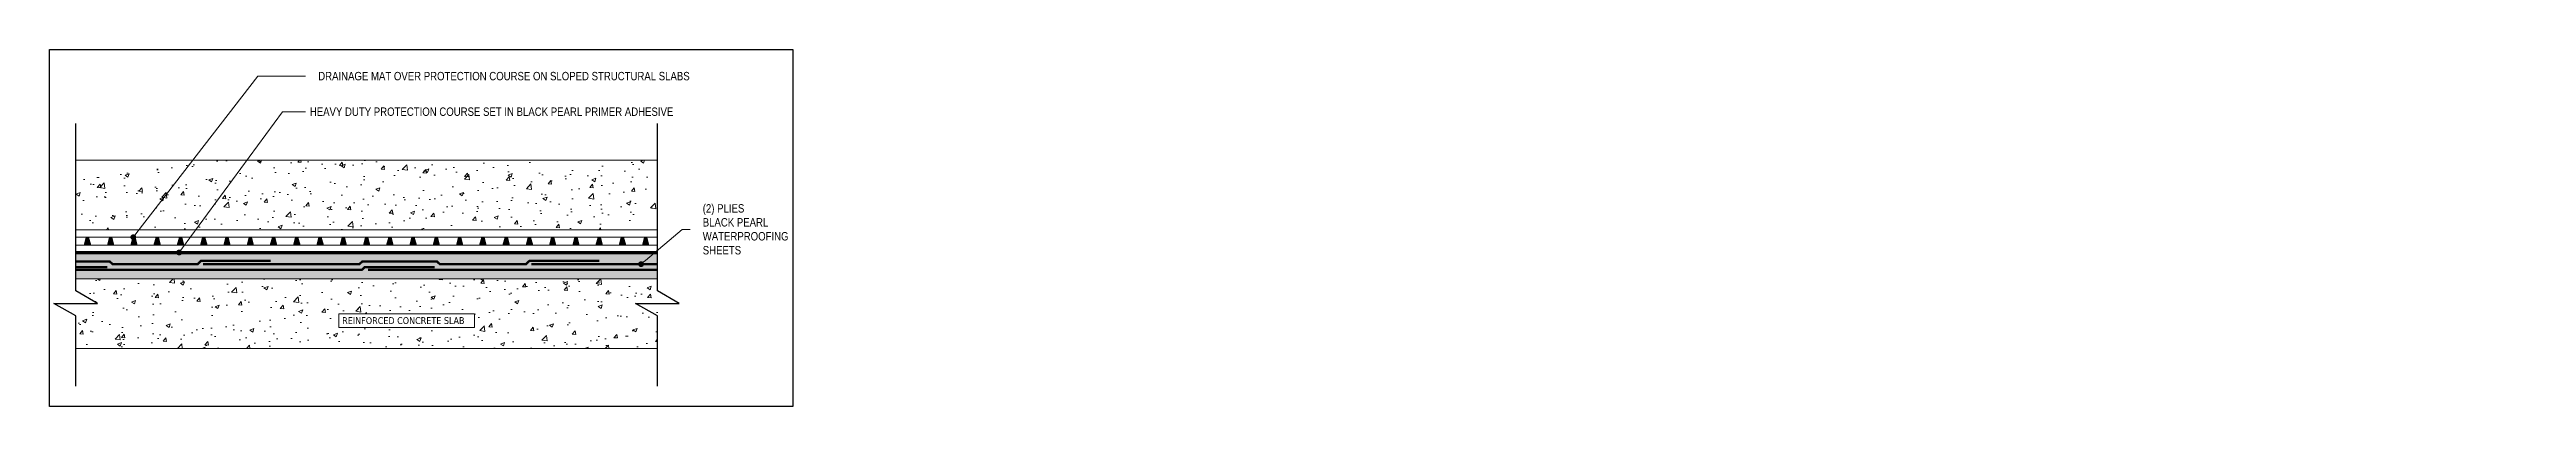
# Model space of a CAD drawing. Header units: inches. Extents: x 606 to 712, y 75 to 91.
import ezdxf
from ezdxf import colors
from ezdxf.entities.mleader import LeaderData, LeaderLine
from ezdxf.math import Vec2, Vec3

# ---------------------------------------------------------------- set-up
doc = ezdxf.new("R2010")
doc.units = ezdxf.units.IN
doc.header["$MEASUREMENT"] = 0
doc.linetypes.add('Dashed - Dense', pattern=[0.8, 0.5, -0.3])
doc.layers.get('Defpoints').update_dxf_attribs({"color": 103})
for name, color, linetype, lineweight in [('BP Others', 190, 'Continuous', 0), ('BP Primer', 2, 'Continuous', 0), ('BP Text', 20, 'Continuous', 0), ('Drainage Mat', 191, 'Continuous', 0), ('Others', 190, 'Continuous', 0), ('RAM Black Pearl Sheet', 165, 'Continuous', 0), ('Text', 20, 'Continuous', 0)]:
    doc.layers.add(name, color=color, linetype=linetype, lineweight=lineweight)
doc.layers.add('Protection Course', color=99, linetype='Dashed - Dense', lineweight=0, true_color=0x216123)
doc.styles.add('Annotative', font='tahoma.ttf')
doc.styles.get("Standard").update_dxf_attribs({"font": 'ARIALN.TTF'})

# ---------------------------------------------------------------- blocks, each defined once
blk = doc.blocks.new('*U8')
at = {"layer": 'Drainage Mat'}
h = blk.add_hatch(color=256, dxfattribs=at)
h.dxf.hatch_style = 1
h.paths.add_polyline_path([(0.5, 0.34), (0.45, 0.34), (0.36, 0), (0.5, 0), (0.64, 0), (0.55, 0.34)])
at = {"layer": 'Drainage Mat', "linetype": 'Continuous'}
for points in [[(0, 0.34), (1, 0.34)], [(0, 0), (1, 0)]]:
    blk.add_lwpolyline(points, dxfattribs=at)
blk.add_lwpolyline([(0.5, 0.34), (0.45, 0.34), (0.36, 0), (0.5, 0), (0.64, 0), (0.55, 0.34)], close=True, dxfattribs=at)
blk = doc.blocks.new('*U9')
at = {"layer": 'Drainage Mat', "color": 0, "linetype": 'ByBlock', "lineweight": -2, "transparency": 16777216}
for p in [(607.13, 82.23), (608.13, 82.23), (609.13, 82.23), (610.13, 82.23), (611.13, 82.23), (612.13, 82.23), (613.13, 82.23), (614.13, 82.23), (615.13, 82.23), (616.13, 82.23), (617.13, 82.23), (618.13, 82.23), (619.13, 82.23), (620.13, 82.23), (621.13, 82.23), (622.13, 82.23), (623.13, 82.23), (624.13, 82.23), (625.13, 82.23), (626.13, 82.23), (627.13, 82.23), (628.13, 82.23), (629.13, 82.23), (630.13, 82.23), (631.13, 82.23)]:
    blk.add_blockref('*U8', p, dxfattribs=at)
blk = doc.blocks.new('_Dot')
at = {"color": 0, "linetype": 'ByBlock', "lineweight": -2}
blk.add_line((-0.5, 0), (-1, 0), dxfattribs=at)
at = {"color": 0, "linetype": 'ByBlock', "const_width": 0.5}
blk.add_lwpolyline([(-0.25, 0, 1), (0.25, 0, 1)], format="xyb", close=True, dxfattribs=at)

msp = doc.modelspace()

# ---------------------------------------------------------------- hatches: boundary and pattern name
at = {"layer": 'BP Primer'}
h = msp.add_hatch(dxfattribs=at)
h.set_pattern_fill('WOOD6', color=6, scale=0.2, pattern_type=2)
h.set_pattern_definition([(216.8699, (-770.53722, -7.76933), (0.5999999836, 0.4000000247), [0.1, -0.9]), (206.5651, (-770.41722, -7.82933), (-0.1999998316, -0.200000262), [0.2236068, -0.2236068]), (198.4349, (-770.41722, -7.92933), (-0.400000087, -0.1999996806), [0.1264912, -0.5059644])])
h.paths.add_polyline_path([(607.13, 81.91), (607.13, 80.78), (632.13, 80.78), (632.13, 81.91)])
at = {"layer": 'Others'}
h = msp.add_hatch(dxfattribs=at)
h.set_pattern_fill('AR-CONC', color=256, scale=0.25)
h.set_pattern_definition([(50, (572.1274, 78.5992), (1.79315, -0.15688), [0.1875, -2.0625]), (355, (572.1274, 78.5992), (-0.34688, 1.88048), [0.15, -1.65]), (100.4514, (572.2768, 78.5862), (1.44627, 1.7236), [0.15935, -1.752855]), (46.184, (572.1274, 79.0992), (2.6681, -0.4138), [0.28125, -3.09375]), (96.6356, (572.3497, 79.0647), (2.33665, 2.4353), [0.23903, -2.62928]), (351.184, (572.1274, 79.0992), (2.33665, 2.4353), [0.225, -2.475]), (21, (572.3774, 78.9742), (1.492268, -1.006547), [0.1875, -2.0625]), (326, (572.3774, 78.9742), (0.60829, 1.812875), [0.15, -1.65]), (71.4514, (572.5018, 78.8903), (2.100556, 0.80633), [0.15935, -1.752855]), (37.5, (572.1274, 78.5992), (0.0303996, 0.8322346), [0, -1.63, 0, -1.675, 0, -1.65625]), (7.5, (572.1274, 78.5992), (0.657674, 0.986029), [0, -0.955, 0, -1.5925, 0, -0.63125]), (327.5, (571.5699, 78.5992), (1.334556, -0.056387), [0, -0.625, 0, -1.95, 0, -2.5875]), (317.5, (571.3199, 78.5992), (1.457965, 0.250262), [0, -0.8125, 0, -1.295, 0, -1.8375])])
h.paths.add_polyline_path([(607.13, 85.89), (632.13, 85.89), (632.13, 82.89), (607.13, 82.89)])
h = msp.add_hatch(dxfattribs=at)
h.set_pattern_fill('AR-CONC', color=256, scale=0.25)
h.set_pattern_definition([(50, (572.1274, 77.7808), (1.79315, -0.15688), [0.1875, -2.0625]), (355, (572.1274, 77.7808), (-0.34688, 1.88048), [0.15, -1.65]), (100.4514, (572.2768, 77.7678), (1.44627, 1.7236), [0.15935, -1.752855]), (46.184, (572.1274, 78.2808), (2.6681, -0.4138), [0.28125, -3.09375]), (96.6356, (572.3497, 78.2464), (2.33665, 2.4353), [0.23903, -2.62928]), (351.184, (572.1274, 78.2808), (2.33665, 2.4353), [0.225, -2.475]), (21, (572.3774, 78.1558), (1.492268, -1.006547), [0.1875, -2.0625]), (326, (572.3774, 78.1558), (0.60829, 1.812875), [0.15, -1.65]), (71.4514, (572.5018, 78.072), (2.100556, 0.80633), [0.15935, -1.752855]), (37.5, (572.1274, 77.78084), (0.0303996, 0.8322346), [0, -1.63, 0, -1.675, 0, -1.65625]), (7.5, (572.1274, 77.7808), (0.657674, 0.986029), [0, -0.955, 0, -1.5925, 0, -0.63125]), (327.5, (571.5699, 77.78084), (1.334556, -0.056387), [0, -0.625, 0, -1.95, 0, -2.5875]), (317.5, (571.3199, 77.7808), (1.457965, 0.250262), [0, -0.8125, 0, -1.295, 0, -1.8375])])
edge = h.paths.add_edge_path()
edge.add_line((632.13, 80.26), (632.13, 80.78))
edge.add_line((632.13, 80.78), (607.13, 80.78))
edge.add_line((607.13, 80.78), (607.13, 80.26))
edge.add_line((607.13, 80.26), (608.06, 79.72))
edge.add_line((608.06, 79.72), (606.19, 79.72))
edge.add_line((606.19, 79.72), (607.13, 79.18))
edge.add_line((607.13, 79.18), (607.13, 77.78))
edge.add_line((607.13, 77.78), (632.13, 77.78))
edge.add_line((632.13, 77.78), (632.13, 79.18))

# ---------------------------------------------------------------- linework, layer by layer
for points in [[(607.13, 76.16), (607.13, 79.18), (606.19, 79.72), (607.13, 79.72), (608.06, 79.72), (607.13, 80.26), (607.13, 87.46)], [(632.13, 76.16), (632.13, 79.18), (631.19, 79.72), (632.13, 79.72), (633.06, 79.72), (632.13, 80.26), (632.13, 87.46)]]:
    msp.add_lwpolyline(points)
at = {"layer": 'BP Others'}
msp.add_lwpolyline([(607.13, 80.78), (632.13, 80.78)], dxfattribs=at)
at = {"layer": 'Drainage Mat'}
msp.add_lwpolyline([(632.1, 82.23), (607.13, 82.23)], dxfattribs=at)
at = {"layer": 'Others'}
msp.add_lwpolyline([(607.13, 85.89), (632.13, 85.89), (632.13, 82.89), (607.13, 82.89)], close=True, dxfattribs=at)
msp.add_lwpolyline([(632.13, 80.26), (632.13, 80.78), (607.13, 80.78), (607.13, 80.26), (608.06, 79.72), (606.19, 79.72), (607.13, 79.18), (607.13, 77.78), (632.13, 77.78), (632.13, 79.18)], dxfattribs=at)
at = {"layer": 'Protection Course', "linetype": 'Continuous', "ltscale": 0.2, "const_width": 0.141}
msp.add_lwpolyline([(607.13, 81.91), (632.13, 81.91)], dxfattribs=at)
at = {"layer": 'RAM Black Pearl Sheet', "const_width": 0.1}
for points in [[(607.13, 81.53), (608.58, 81.53), (608.71, 81.41), (612.37, 81.41), (612.51, 81.55), (615.51, 81.55)], [(607.13, 81.16), (619.42, 81.16), (619.55, 81.28), (622.55, 81.28)], [(607.13, 81.28), (608.48, 81.28)], [(612.59, 81.41), (619.32, 81.41), (619.45, 81.53), (622.65, 81.53), (622.78, 81.41), (626.48, 81.41), (626.63, 81.55), (629.63, 81.55)], [(619.69, 81.16), (632.13, 81.16)], [(626.71, 81.41), (632.13, 81.41)]]:
    msp.add_lwpolyline(points, dxfattribs=at)

# ---------------------------------------------------------------- block references
at = {"layer": 'Drainage Mat'}
msp.add_blockref('*U9', (0, 0), dxfattribs=at)

# ---------------------------------------------------------------- leaders
at = {"layer": 'BP Text'}
ml = msp.add_multileader_mtext('Standard', dxfattribs=at)
ml.set_content('\\pxi-3.08395E-016,l1,t4;DRAINAGE MAT OVER PROTECTION COURSE ON SLOPED STRUCTURAL SLABS', color=256)
ml.set_leader_properties(color=256, lineweight=0)
ml.set_arrow_properties(name='DOT')
ml.build(insert=Vec2(0, 0))
ml.multileader.update_dxf_attribs({"text_left_attachment_type": 2, "text_right_attachment_type": 2, "dogleg_length": 1.91, "arrow_head_size": 0.25, "scale": 4})
ctx = ml.context
ctx.base_point, ctx.scale, ctx.char_height, ctx.arrow_head_size, ctx.landing_gap_size, ctx.plane_origin = Vec3(617.01, 89.5), 4, 0.36, 0.25, 0.18, Vec3(656.89, 85.52)
ctx.left_attachment, ctx.right_attachment = 2, 2
notes = []
notes.append((ctx, [(0, (1, 1, 0), (614.95, 89.5), (1, 0), 2.06, [(1, [(609.6, 82.57)], 0, [])])]))
ctx.mtext.insert, ctx.mtext.width, ctx.mtext.flow_direction = Vec3(617.19, 89.68), 23.8233, 5
ml = msp.add_multileader_mtext('Standard', dxfattribs=at)
ml.set_content('HEAVY DUTY PROTECTION COURSE SET IN BLACK PEARL PRIMER ADHESIVE', color=256)
ml.set_leader_properties(color=256, lineweight=0)
ml.set_arrow_properties(name='DOT')
ml.build(insert=Vec2(0, 0))
ml.multileader.update_dxf_attribs({"text_left_attachment_type": 2, "text_right_attachment_type": 2, "dogleg_length": 1.91, "arrow_head_size": 0.25, "scale": 4})
ctx = ml.context
ctx.base_point, ctx.scale, ctx.char_height, ctx.arrow_head_size, ctx.landing_gap_size, ctx.plane_origin = Vec3(617.01, 87.96), 4, 0.36, 0.25, 0.18, Vec3(656.89, 83.41)
ctx.left_attachment, ctx.right_attachment = 2, 2
notes.append((ctx, [(0, (1, 1, 0), (616.01, 87.96), (1, 0), 1, [(1, [(611.57, 81.91)], 0, [])])]))
ctx.mtext.insert, ctx.mtext.width, ctx.mtext.flow_direction = Vec3(617.19, 88.15), 21.7575, 5
ml = msp.add_multileader_mtext('Standard', dxfattribs=at)
ml.set_content('\\pxi-3,l4,ql,t4;(2) PLIES \\PBLACK PEARL\\PWATERPROOFING\\PSHEETS', color=256)
ml.set_leader_properties(color=256, lineweight=0)
ml.set_arrow_properties(name='DOT')
ml.build(insert=Vec2(0, 0))
ml.multileader.update_dxf_attribs({"text_left_attachment_type": 2, "text_right_attachment_type": 2, "dogleg_length": 1.91, "arrow_head_size": 0.25, "scale": 4})
ctx = ml.context
ctx.base_point, ctx.scale, ctx.char_height, ctx.arrow_head_size, ctx.landing_gap_size, ctx.plane_origin = Vec3(633.54, 82.9), 4, 0.36, 0.25, 0.18, Vec3(664.97, 81.66)
ctx.left_attachment, ctx.right_attachment = 2, 2
notes.append((ctx, [(0, (1, 1, 0), (633.19, 82.9), (1, 0), 0.35, [(0, [(631.43, 81.41)], 0, [])])]))
ctx.mtext.insert, ctx.mtext.width, ctx.mtext.flow_direction = Vec3(633.72, 83.99), 3.8683, 5
for ctx, leaders in notes:
    for number, flags, end, landing, length, lines in leaders:
        leader = LeaderData()
        leader.index, (leader.has_last_leader_line, leader.has_dogleg_vector, leader.attachment_direction) = number, flags
        leader.last_leader_point, leader.dogleg_vector, leader.dogleg_length = Vec3(end), Vec3(landing), length
        for number, points, colour, breaks in lines:
            line = LeaderLine()
            line.index, line.vertices, line.color, line.breaks = number, Vec3.list(points), colors.encode_raw_color(colour), breaks
            leader.lines.append(line)
        ctx.leaders.append(leader)

# ---------------------------------------------------------------- next in the draw order: texts
at = {"layer": 'Text', "insert": (618.58, 79.13), "char_height": 0.2927, "attachment_point": 1, "style": 'Annotative', "bg_fill": 19, "box_fill_scale": 1.5, "bg_fill_color": 256, "bg_fill_transparency": 0}
msp.add_mtext_dynamic_manual_height_columns('REINFORCED CONCRETE SLAB', width=5.5402, gutter_width=1.46, heights=[0], dxfattribs=at)

# ---------------------------------------------------------------- next in the draw order: linework, layer by layer
at = {"layer": 'Defpoints'}
msp.add_lwpolyline([(606, 90.64), (637.96, 90.64), (637.96, 75.29), (606, 75.29)], close=True, dxfattribs=at)

doc.saveas('drawing.dxf')
